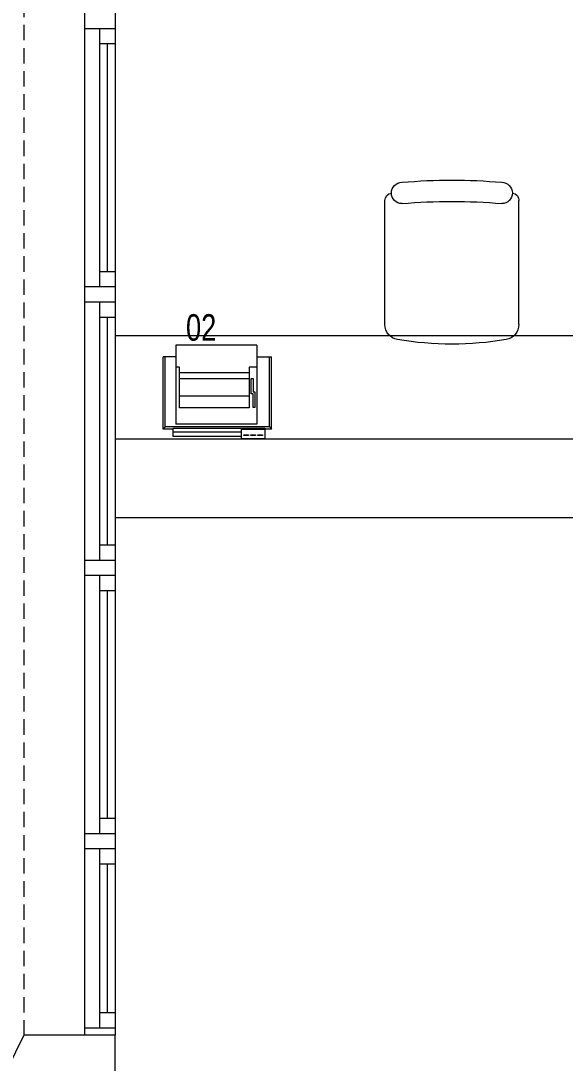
# Model space of a CAD drawing. Extents: x -234346 to 58427, y -132654 to -82394.
# Drawn here: x -148340 to -146548, y -101263 to -97832 of the extents above; entities that cross this region are included whole.
import ezdxf

# ---------------------------------------------------------------- set-up
doc = ezdxf.new("R2010")
doc.units = 0
doc.header["$LTSCALE"] = 8
doc.linetypes.add('HIDDEN', pattern=[9.524999999999999, 6.35, -3.175])
doc.layers.get('0').update_dxf_attribs({"color": 9, "lineweight": 5})
for name, color, linetype, lineweight in [('72_EGR_EQP_TAG', 9, 'Continuous', 5), ('Aluminum', 9, 'Continuous', 5), ('LOADING', 9, 'Continuous', 5), ('Proj', 9, 'Continuous', 5), ('Walls', 9, 'Continuous', 5)]:
    doc.layers.add(name, color=color, linetype=linetype, lineweight=lineweight)
doc.styles.add('X3G_ENTITY_257CFD', font='swisscl.ttf', dxfattribs={"height": 200})

# ---------------------------------------------------------------- blocks, each defined once
blk = doc.blocks.new('GF21021-P')
for p, q in [((-0.2206925752225288, 0.475630726151536), (-0.2206925752225288, 0.06749772800833401)), ((0.2204969616095695, 0.475630726151536), (0.2204969616095695, 0.06749772800833401))]:
    blk.add_line(p, q)
for centre, radius, start, end in [((-0.1706925752223469, 0.475630726151536), 0.05, 99.63288415992884, 180), ((-9.78068064796e-05, -0.5294775460317283), 1.069482816835118, 80.36711584007115, 99.63288415992884), ((0.1704969616093876, 0.475630726151536), 0.05, 0, 80.36711584007115), ((-0.1642869922634418, 0.0424977280083283), 0.0351139560901341, 90, 270), ((-7.768512659999999e-07, 1.846735474005), 1.776735474005004, 264.6945553321432, 275.3052680112919), ((0.1640913786504825, 0.0424977280083283), 0.0351139560901341, 270, 90), ((-0.1956925752219831, 0.06749772800833401), 0.025, 180, 261.4720758531163), ((0.1954969616090239, 0.06749772800833401), 0.025, 278.5279241468836, 0), ((0, 1.831363171441721), 1.831363171441721, 264.8532206013868, 275.1469821681449)]:
    blk.add_arc(centre, radius, start, end)
blk = doc.blocks.new('ITPPLT2C-P')
for p, q in [((0, 0), (0, -0.2262204004218802)), ((0.025182078126818, 0), (0, 0)), ((0.0139469971181825, 0), (0.0139469971181825, -0.2262204004218802)), ((0.025182078126818, 0), (0.0139469971181825, 0)), ((0.0228575785877183, 0.0317681601154618), (0.2618394660530612, 0.0317681601154618)), ((0.0304122020024806, 0.025569494755473), (0.0228575785877183, 0.0317681601154618)), ((0.0228575785877183, 0), (0.0228575785877183, 0.0317681601154618)), ((0.025182078126818, -0.2262204004218802), (0.025182078126818, 0)), ((0.0304122020024806, -0.3182318398612551), (0.0304122020024806, 0.025569494755473)), ((0.0304122020024806, 0.025569494755473), (0.2618394660530612, 0.025569494755473)), ((0.2618394660530612, -0.0095885605551302), (0.2618394660530612, 0.0317681601154618)), ((0.0400976167293266, -0.2768751191906631), (0.0400976167293266, -0.0095885605551302)), ((0.2999999999301508, -0.0095885605551302), (0.0400976167293266, -0.0095885605551302)), ((0.0939485223498196, -0.2514993327204138), (0.0939485223498196, -0.0221795996185392)), ((0.0939485223498196, -0.0221795996185392), (0.2274135366315022, -0.0221795996185392)), ((0.1321090562269092, -0.2514993327204138), (0.1321090562269092, -0.0221795996185392)), ((0.1894467110978439, -0.2514993327204138), (0.1894467110978439, -0.0221795996185392)), ((0.2082364155212417, -0.2514993327204138), (0.2082364155212417, -0.0221795996185392)), ((0.2274135366315022, -0.0221795996185392), (0.2274135366315022, -0.0095885605551302)), ((0.2999999999301508, -0.2768751191906631), (0.2999999999301508, -0.0095885605551302)), ((-0.0091042898129672, -0.2262204004218802), (0.0267317444086075, -0.2262204004218802)), ((-0.0091042898129672, -0.3023477597744204), (-0.0091042898129672, -0.2262204004218802)), ((-0.0087168732425198, -0.2262204004218802), (0.0236324117286131, -0.2262204004218802)), ((-0.0087168732425198, -0.3023477597744204), (-0.0087168732425198, -0.2262204004218802)), ((0, -0.2262204004218802), (0.025182078126818, -0.2262204004218802)), ((0.0023244994226843, -0.2494653956382535), (0.0023244994226843, -0.2333876072661951)), ((0.0023244994226843, -0.2333876072661951), (0.0044552907347679, -0.2333876072661951)), ((0.0044552907347679, -0.2333876072661951), (0.0044552907347679, -0.2494653956382535)), ((0.0139469971181825, -0.2262204004218802), (0.025182078126818, -0.2262204004218802)), ((0.0236324117286131, -0.2262204004218802), (0.0236324117286131, -0.3023477597744204)), ((0.0267317444086075, -0.2262204004218802), (0.0267317444086075, -0.3023477597744204)), ((0.0044552907347679, -0.2494653956382535), (0.0023244994226843, -0.2494653956382535)), ((0.0023244994226843, -0.2721292659989558), (0.0023244994226843, -0.2562451859121211)), ((0.0023244994226843, -0.2562451859121211), (0.0044552907347679, -0.2562451859121211)), ((0.0044552907347679, -0.2721292659989558), (0.0023244994226843, -0.2721292659989558)), ((0.0044552907347679, -0.2562451859121211), (0.0044552907347679, -0.2721292659989558)), ((0.2274135366315022, -0.2514993327204138), (0.0939485223498196, -0.2514993327204138)), ((0.0947233554907143, -0.2700953289167955), (0.0947233554907143, -0.2640903717838228)), ((0.0947233554907143, -0.2640903717838228), (0.1394699712982401, -0.2640903717838228)), ((0.1456686367746443, -0.2700953289167955), (0.0947233554907143, -0.2700953289167955)), ((0.1394699712982401, -0.2575042898533866), (0.1900278360117227, -0.2575042898533866)), ((0.1394699712982401, -0.2640903717838228), (0.1394699712982401, -0.2575042898533866)), ((0.1900278360117227, -0.2640903717838228), (0.1456686367746443, -0.2640903717838228)), ((0.1456686367746443, -0.2640903717838228), (0.1456686367746443, -0.2700953289167955)), ((0.1900278360117227, -0.2575042898533866), (0.1900278360117227, -0.2640903717838228)), ((0.2274135366315022, -0.2768751191906631), (0.2274135366315022, -0.2514993327204138)), ((0.0267317444086075, -0.3023477597744204), (-0.0091042898129672, -0.3023477597744204)), ((0.0236324117286131, -0.3023477597744204), (-0.0087168732425198, -0.3023477597744204)), ((0.0023244994226843, -0.2949868446448818), (0.0023244994226843, -0.2792964728432707)), ((0.0023244994226843, -0.2792964728432707), (0.0044552907347679, -0.2792964728432707)), ((0.0044552907347679, -0.2949868446448818), (0.0023244994226843, -0.2949868446448818)), ((0.0044552907347679, -0.2792964728432707), (0.0044552907347679, -0.2949868446448818)), ((0.0228575785877183, -0.3246242135646753), (0.0228575785877183, -0.3023477597744204)), ((0.2999999999301508, -0.2768751191906631), (0.0400976167293266, -0.2768751191906631)), ((0.2618394660530612, -0.2768751191906631), (0.2618394660530612, -0.3246242135646753)), ((0.0304122020024806, -0.3182318398612551), (0.0228575785877183, -0.3246242135646753)), ((0.0228575785877183, -0.3246242135646753), (0.2618394660530612, -0.3246242135646753)), ((0.0304122020024806, -0.3182318398612551), (0.2618394660530612, -0.3182318398612551))]:
    blk.add_line(p, q)
blk = doc.blocks.new('GF1')
at = {"layer": 'Aluminum', "color": 9}
for p, q in [((-148129.3671013073, -101171.7926493181), (-148129.3671013077, -94492.61304256803)), ((-148029.3671013077, -94492.61304256803), (-148029.3671013077, -101171.7926493181)), ((-148129.3671013073, -97857.20284594304), (-148029.3671013073, -97857.20284594304)), ((-148079.3671013077, -98707.20284594304), (-148079.3671013077, -97857.20284594304)), ((-148079.3671013077, -97907.20284594304), (-148029.3671013073, -97907.20284594304)), ((-148054.3671013073, -98657.20284594304), (-148054.3671013077, -97907.20284594304)), ((-148079.3671013077, -98657.20284594304), (-148029.3671013073, -98657.20284594304)), ((-148129.3671013073, -98707.20284594304), (-148029.3671013073, -98707.20284594304)), ((-148129.3671013073, -98757.20284594304), (-148029.3671013073, -98757.20284594304)), ((-148079.3671013073, -99607.20284594304), (-148079.3671013077, -98757.20284594304)), ((-148079.3671013077, -98807.20284594304), (-148029.3671013073, -98807.20284594304)), ((-148054.3671013073, -99557.20284594304), (-148054.3671013073, -98807.20284594304)), ((-148079.3671013073, -99557.20284594304), (-148029.3671013073, -99557.20284594304)), ((-148129.3671013073, -99607.20284594304), (-148029.3671013073, -99607.20284594304)), ((-148129.3671013073, -99657.20284594304), (-148029.3671013073, -99657.20284594304)), ((-148079.3671013073, -100507.202845943), (-148079.3671013073, -99657.20284594304)), ((-148079.3671013073, -99707.20284594304), (-148029.3671013073, -99707.20284594304)), ((-148054.3671013073, -100457.202845943), (-148054.3671013073, -99707.20284594304)), ((-148079.3671013073, -100457.202845943), (-148029.3671013073, -100457.202845943)), ((-148129.3671013073, -100507.202845943), (-148029.3671013073, -100507.202845943)), ((-148129.3671013073, -100557.202845943), (-148029.3671013073, -100557.202845943)), ((-148079.3671013073, -101146.7926493181), (-148079.3671013073, -100557.202845943)), ((-148079.3671013073, -100607.202845943), (-148029.3671013073, -100607.202845943)), ((-148054.3671013073, -101096.7926493181), (-148054.3671013073, -100607.202845943)), ((-148079.3671013073, -101096.7926493181), (-148029.3671013073, -101096.7926493181)), ((-148129.3671013073, -101146.7926493181), (-148029.3671013073, -101146.7926493181))]:
    blk.add_line(p, q, dxfattribs=at)
at = {"layer": 'LOADING', "color": 9}
for p, q in [((-148029.3671013077, -98867.6130425678), (-143729.3671013076, -98867.61304256791)), ((-148029.3671013077, -99208.75233602221), (-143729.3671013077, -99208.75233602221)), ((-148029.3671013077, -99467.61304256803), (-143729.3671013077, -99467.61304256803))]:
    blk.add_line(p, q, dxfattribs=at)
at = {"layer": 'Proj', "color": 9, "linetype": 'HIDDEN'}
blk.add_line((-148329.3671013077, -94492.61304256803), (-148329.3671013077, -101171.7926493181), dxfattribs=at)
at = {"layer": 'Walls', "color": 9}
for p, q in [((-148329.3671013077, -101171.7926493181), (-149904.0933155064, -104321.2450777156)), ((-148029.3671013077, -101171.7926493181), (-148329.3671013077, -101171.7926493181)), ((-148029.3671013077, -101385.1873783519), (-148029.3671013077, -101171.7926493181))]:
    blk.add_line(p, q, dxfattribs=at)
at = {"layer": 'LOADING', "color": 9, "xscale": -1000, "yscale": 1000, "zscale": 1000, "rotation": 180.0000000000094}
blk.add_blockref('GF21021-P', (-146920.3648991423, -98356.42712987891, 2.722984711989174e-06), dxfattribs=at)
at = {"layer": 'LOADING', "color": 9, "extrusion": (-8.171869638325377e-07, -1.19919850023216e-18, -0.9999999999996663), "xscale": -1000.000000000003, "yscale": 1000.000000000004, "zscale": 1000.000000000003, "rotation": 270.000000006743}
blk.add_blockref('ITPPLT2C-P', (147839.1053557787, -99199.6481399628, 0.1082189224939987), dxfattribs=at)
at = {"layer": '72_EGR_EQP_TAG', "color": 9, "insert": (-147746.0769166733, -98797.89433893074, 0.01254372495150928), "char_height": 87.47307164393662, "attachment_point": 2, "style": 'X3G_ENTITY_257CFD'}
blk.add_mtext('02', dxfattribs=at)

msp = doc.modelspace()

# ---------------------------------------------------------------- block references
at = {"layer": '72_EGR_EQP_TAG'}
msp.add_blockref('GF1', (0, 0), dxfattribs=at)

doc.saveas('drawing.dxf')
